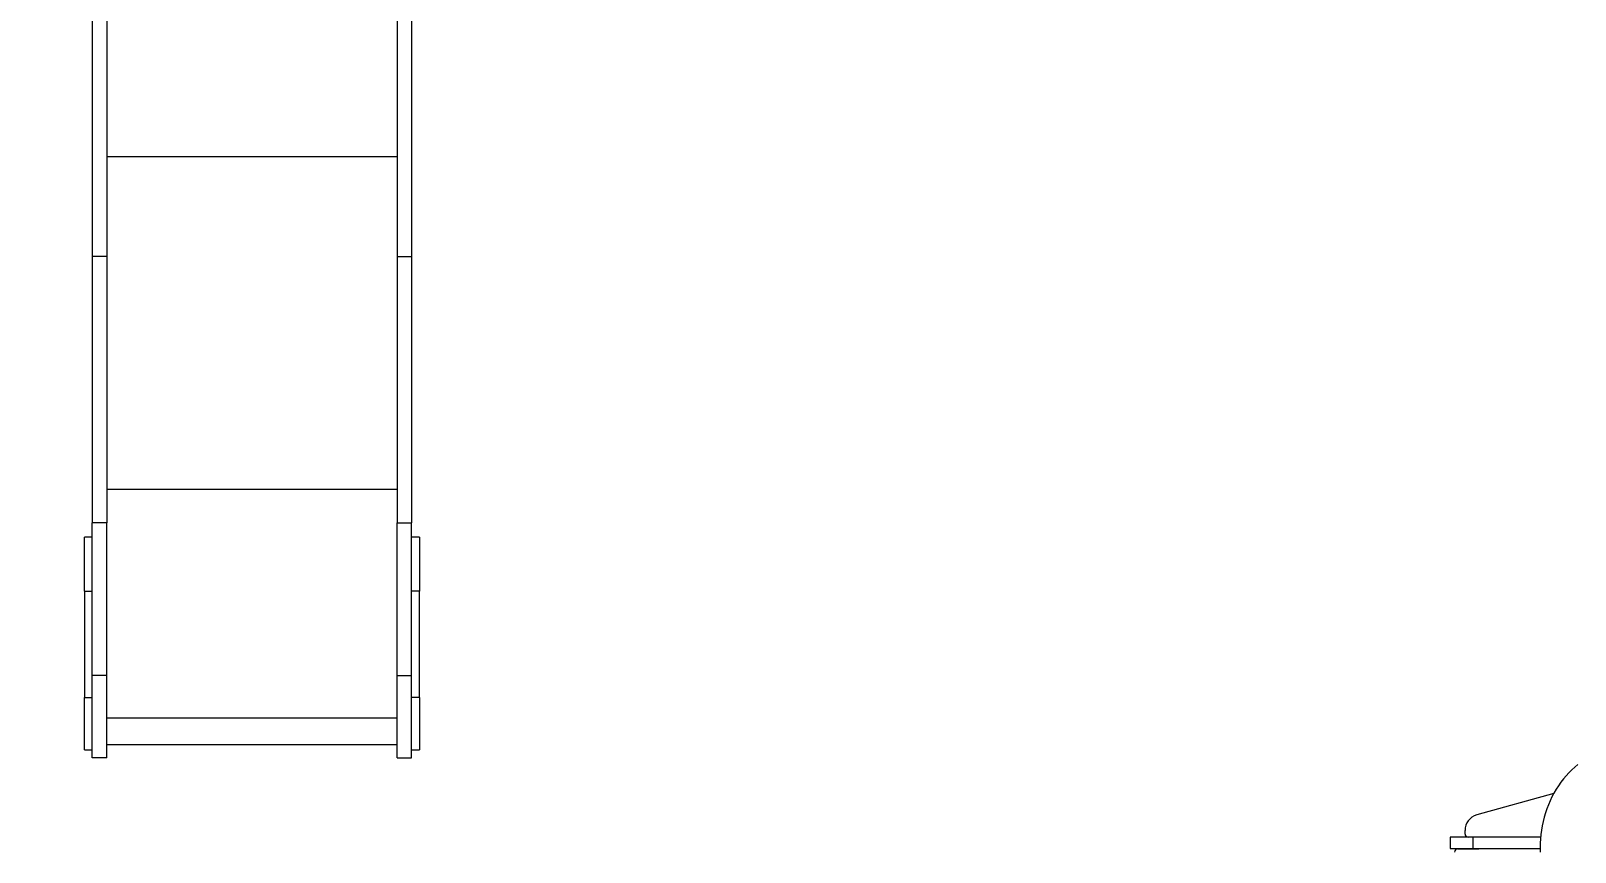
# Model space of a CAD drawing. Header units: millimetres. Extents: x -6796 to 9036, y -6828 to 5710.
# Drawn here: x -140 to 2762, y -1949 to -406 of the extents above; entities that cross this region are included whole.
import ezdxf

# ---------------------------------------------------------------- set-up
doc = ezdxf.new("R2010")
doc.units = ezdxf.units.MM
doc.layers.add('DIKOM_РАЗМЕР_ЗОНА', color=7, linetype='Continuous')
doc.layers.add('DIKOM_РАЗМЕР_ОБЪЕКТА', color=7, linetype='Continuous')
doc.styles.add('style1', font='arial.ttf', dxfattribs={"width": 0.8})
doc.dimstyles.new('1-50', dxfattribs={"dimtxt": 300, "dimasz": 200, "dimexe": 100, "dimexo": 0, "dimgap": 100, "dimtad": 1, "dimtxsty": 'style1', "dimcen": 200, "dimclrd": 7, "dimclre": 7, "dimclrt": 7, "dimadec": 1, "dimazin": 2, "dimtfac": 1, "dimtmove": 0, "dimatfit": 2, "dimfxl": 0, "dimlwd": 25, "dimlwe": 18, "dimarcsym": 0})

# ---------------------------------------------------------------- blocks, each defined once
blk = doc.blocks.new('*D11')
at = {"layer": 'Defpoints', "color": 0, "transparency": 16777216}
for p in [(-5295.5, 688.9), (5479.4, 352.8), (5479.4, -5858.2)]:
    blk.add_point(p, dxfattribs=at)
at = {"layer": 'DIKOM_РАЗМЕР_ОБЪЕКТА', "color": 7, "lineweight": 18, "transparency": 16777216}
for p, q in [((-5295.5, 688.9), (-5295.5, -5958.2)), ((5479.4, 352.8), (5479.4, -5958.2))]:
    blk.add_line(p, q, dxfattribs=at)
at = {"layer": 'DIKOM_РАЗМЕР_ОБЪЕКТА', "color": 7, "lineweight": 25, "transparency": 16777216}
blk.add_line((-5095.5, -5858.2), (5279.4, -5858.2), dxfattribs=at)
at = {"layer": 'DIKOM_РАЗМЕР_ОБЪЕКТА', "color": 7, "transparency": 16777216}
for points in [[(-5095.5, -5824.9), (-5095.5, -5891.5), (-5295.5, -5858.2)], [(5279.4, -5824.9), (5279.4, -5891.5), (5479.4, -5858.2)]]:
    blk.add_solid(points, dxfattribs=at)
at = {"layer": 'DIKOM_РАЗМЕР_ОБЪЕКТА', "color": 7, "transparency": 16777216, "insert": (180.3, -5605), "char_height": 300, "attachment_point": 5, "style": 'style1'}
blk.add_mtext('10800', dxfattribs=at)
blk = doc.blocks.new('*D14')
at = {"layer": 'Defpoints', "color": 0, "transparency": 16777216}
for p in [(-6795.5, 688.9), (6979.4, 688.9), (6979.4, -6727.8)]:
    blk.add_point(p, dxfattribs=at)
at = {"layer": 'DIKOM_РАЗМЕР_ЗОНА', "color": 7, "lineweight": 18, "transparency": 16777216}
for p, q in [((-6795.5, 688.9), (-6795.5, -6827.8)), ((6979.4, 688.9), (6979.4, -6827.8))]:
    blk.add_line(p, q, dxfattribs=at)
at = {"layer": 'DIKOM_РАЗМЕР_ЗОНА', "color": 7, "lineweight": 25, "transparency": 16777216}
blk.add_line((-6595.5, -6727.8), (6779.4, -6727.8), dxfattribs=at)
at = {"layer": 'DIKOM_РАЗМЕР_ЗОНА', "color": 7, "transparency": 16777216}
for points in [[(-6595.5, -6694.5), (-6595.5, -6761.2), (-6795.5, -6727.8)], [(6779.4, -6694.5), (6779.4, -6761.2), (6979.4, -6727.8)]]:
    blk.add_solid(points, dxfattribs=at)
at = {"layer": 'DIKOM_РАЗМЕР_ЗОНА', "color": 7, "transparency": 16777216, "insert": (26, -6474.6), "char_height": 300, "attachment_point": 5, "style": 'style1'}
blk.add_mtext('13800', dxfattribs=at)

msp = doc.modelspace()

# ---------------------------------------------------------------- linework, layer by layer
at = {"color": 7, "linetype": 'Continuous', "lineweight": 15}
for p, q in [((-24.513, -148.192), (-24.513, -829.753)), ((2.487, -146.694), (2.487, -829.753)), ((548.487, -146.694), (548.487, -829.753)), ((575.487, -148.192), (575.487, -829.753)), ((548.487, -642.308), (2.487, -642.308)), ((2.487, -829.753), (-24.513, -829.753)), ((-24.513, -829.753), (-24.513, -1330.022)), ((2.487, -829.753), (2.487, -1330.022)), ((548.487, -829.753), (575.487, -829.753)), ((548.487, -829.753), (548.487, -1330.022)), ((575.487, -829.753), (575.487, -1330.022)), ((548.487, -1267.643), (2.487, -1267.643)), ((2.487, -1330.022), (-24.513, -1330.022)), ((-24.513, -1616.892), (-24.513, -1330.022)), ((2.487, -1616.892), (2.487, -1330.022)), ((548.487, -1330.022), (575.487, -1330.022)), ((548.487, -1616.892), (548.487, -1330.022)), ((575.487, -1616.892), (575.487, -1330.022)), ((-24.513, -1356.755), (-39.513, -1356.755)), ((-39.513, -1458.5), (-39.513, -1356.755)), ((590.487, -1356.755), (575.487, -1356.755)), ((590.487, -1356.755), (590.487, -1458.5)), ((-39.513, -1458.5), (-24.513, -1458.5)), ((-39.513, -1458.5), (-39.513, -1658.47)), ((590.487, -1458.5), (575.487, -1458.5)), ((590.487, -1658.47), (590.487, -1458.5)), ((2.487, -1616.892), (-24.513, -1616.892)), ((-24.513, -1771.308), (-24.513, -1616.892)), ((2.487, -1771.308), (2.487, -1616.892)), ((548.487, -1616.892), (575.487, -1616.892)), ((548.487, -1771.308), (548.487, -1616.892)), ((575.487, -1771.308), (575.487, -1616.892)), ((-39.513, -1658.47), (-24.513, -1658.47)), ((-39.513, -1756.724), (-39.513, -1658.47)), ((590.487, -1658.47), (575.487, -1658.47)), ((590.487, -1658.47), (590.487, -1756.724)), ((548.487, -1697.181), (2.487, -1697.181)), ((-39.513, -1756.724), (-24.513, -1756.724)), ((2.487, -1746.308), (548.487, -1746.308)), ((575.487, -1756.724), (590.487, -1756.724)), ((2.487, -1771.308), (-24.513, -1771.308)), ((548.487, -1771.308), (575.487, -1771.308)), ((2722.117, -1838.394), (2577.398, -1878.916)), ((2555.487, -1914.651), (2555.487, -1907.805)), ((2527.487, -1920.651), (2527.487, -1941.651)), ((2570.171, -1920.651), (2527.487, -1920.651)), ((2527.487, -1941.651), (2570.171, -1941.651)), ((2541.487, -1942.651), (2579.487, -1942.651)), ((2570.171, -1920.651), (2570.171, -1941.651)), ((2697.331, -1920.651), (2570.171, -1920.651)), ((2570.171, -1941.651), (2696.453, -1941.651))]:
    msp.add_line(p, q, dxfattribs=at)
at = {"color": 7, "linetype": 'Continuous', "lineweight": 15, "flags": 128}
msp.add_lwpolyline([(2767.566, -1783.897), (2761.698, -1788.794), (2756.022, -1793.984), (2750.55, -1799.458), (2745.291, -1805.204), (2740.256, -1811.212), (2735.456, -1817.47), (2730.898, -1823.965), (2726.592, -1830.686), (2722.546, -1837.619), (2718.768, -1844.751), (2715.266, -1852.067), (2712.046, -1859.555), (2709.114, -1867.199), (2706.476, -1874.984), (2704.138, -1882.896), (2702.103, -1890.919), (2700.375, -1899.038), (2698.959, -1907.236), (2697.856, -1915.499), (2697.069, -1923.809), (2696.6, -1932.152), (2696.448, -1940.51), (2696.616, -1948.868)], dxfattribs=at)
at = {"color": 7, "linetype": 'Continuous', "lineweight": 15}
for centre, radius, start, end in [((2585.487, -1907.805), 30, 105.642246, 180), ((2561.487, -1914.651), 6, 180, 270), ((2541.487, -1948.651), 6, 90, 180), ((2579.487, -1936.651), 6, 270, 303.55731)]:
    msp.add_arc(centre, radius, start, end, dxfattribs=at)

# ---------------------------------------------------------------- dimensions: what is measured, and where the dimension line sits
at = {"layer": 'DIKOM_РАЗМЕР_ЗОНА', "color": 3}
dim = msp.add_linear_dim(base=(6979.369, -6727.833), p1=(-6795.523, 688.881), p2=(6979.369, 688.881), text='13800', dimstyle='1-50', dxfattribs=at)
dim.commit()
dim.dimension.update_dxf_attribs({"geometry": '*D14', "text_midpoint": (26.027, -6727.833), "dimtype": 160})
at = {"layer": 'DIKOM_РАЗМЕР_ОБЪЕКТА', "color": 3}
dim = msp.add_linear_dim(base=(5479.369, -5858.185), p1=(-5295.523, 688.88), p2=(5479.369, 352.849), text='10800', dimstyle='1-50', dxfattribs=at)
dim.commit()
dim.dimension.update_dxf_attribs({"geometry": '*D11', "text_midpoint": (180.342, -5858.185), "dimtype": 160})

doc.saveas('drawing.dxf')
